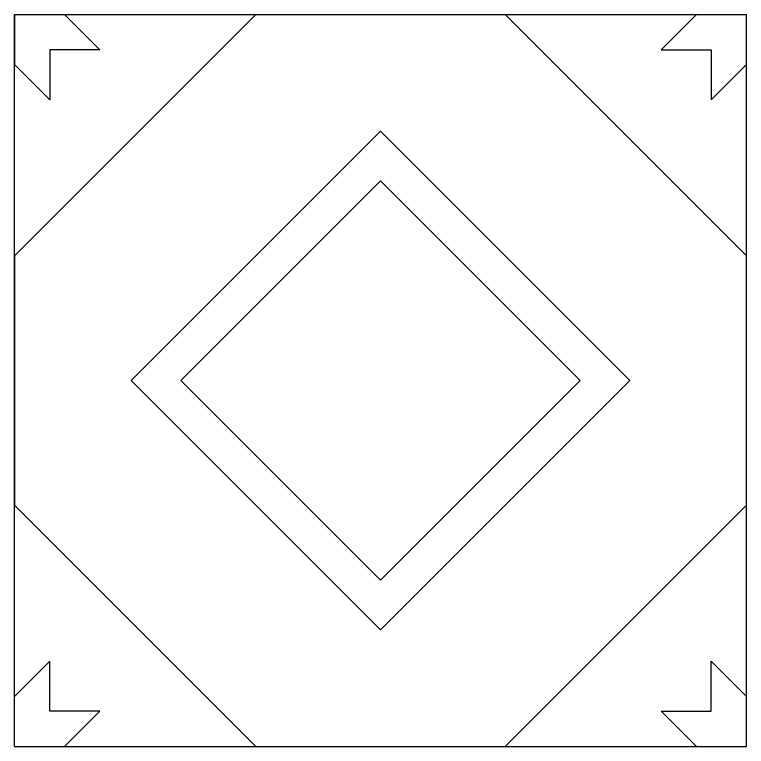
# Model space of a CAD drawing. Header units: millimetres. Extents: x 15064 to 17168, y 16262 to 17454.
# Drawn here: x 15063.54 to 15083.54, y 16748.65 to 16768.65 of the extents above; entities that cross this region are included whole.
import ezdxf

# ---------------------------------------------------------------- set-up
doc = ezdxf.new("R2010")
doc.units = ezdxf.units.MM
doc.layers.add('piastrelle', color=11, linetype='Continuous')

msp = doc.modelspace()

# ---------------------------------------------------------------- linework, layer by layer
at = {"layer": 'piastrelle'}
for p, q in [((15063.54, 16748.655), (15063.54, 16768.655)), ((15063.54, 16768.655), (15083.54, 16768.655)), ((15063.54, 16768.655), (15063.54, 16767.291)), ((15063.54, 16762.064), (15070.131, 16768.655)), ((15064.904, 16768.655), (15065.868, 16767.69)), ((15083.54, 16762.064), (15076.949, 16768.655)), ((15082.176, 16768.655), (15081.212, 16767.69)), ((15083.54, 16748.655), (15083.54, 16768.655)), ((15065.868, 16767.69), (15064.504, 16767.69)), ((15064.504, 16767.69), (15064.504, 16766.327)), ((15081.212, 16767.69), (15082.576, 16767.69)), ((15082.576, 16767.69), (15082.576, 16766.327)), ((15063.54, 16767.291), (15064.504, 16766.327)), ((15083.54, 16767.291), (15082.576, 16766.327)), ((15066.722, 16758.655), (15073.54, 16765.473)), ((15073.54, 16765.473), (15080.358, 16758.655)), ((15068.086, 16758.655), (15073.54, 16764.109)), ((15073.54, 16764.109), (15078.995, 16758.655)), ((15063.54, 16762.064), (15063.54, 16755.245)), ((15073.54, 16751.836), (15066.722, 16758.655)), ((15073.54, 16753.2), (15068.086, 16758.655)), ((15080.358, 16758.655), (15073.54, 16751.836)), ((15078.995, 16758.655), (15073.54, 16753.2)), ((15063.54, 16755.245), (15070.131, 16748.655)), ((15076.949, 16748.655), (15083.54, 16755.245)), ((15063.54, 16750.018), (15064.504, 16750.982)), ((15063.54, 16750.018), (15064.504, 16750.982)), ((15064.504, 16749.619), (15064.504, 16750.982)), ((15064.504, 16749.619), (15064.504, 16750.982)), ((15083.54, 16750.018), (15082.576, 16750.982)), ((15082.576, 16749.655), (15082.576, 16750.982)), ((15083.54, 16750.018), (15082.576, 16750.982)), ((15082.576, 16749.619), (15082.576, 16750.982)), ((15065.868, 16749.619), (15064.504, 16749.619)), ((15065.868, 16749.619), (15064.504, 16749.619)), ((15064.904, 16748.655), (15065.868, 16749.619)), ((15064.904, 16748.655), (15065.868, 16749.619)), ((15082.176, 16748.655), (15081.212, 16749.619)), ((15081.212, 16749.619), (15082.576, 16749.619)), ((15063.54, 16748.655), (15083.54, 16748.655)), ((15063.54, 16748.655), (15064.904, 16748.655))]:
    msp.add_line(p, q, dxfattribs=at)

doc.saveas('drawing.dxf')
